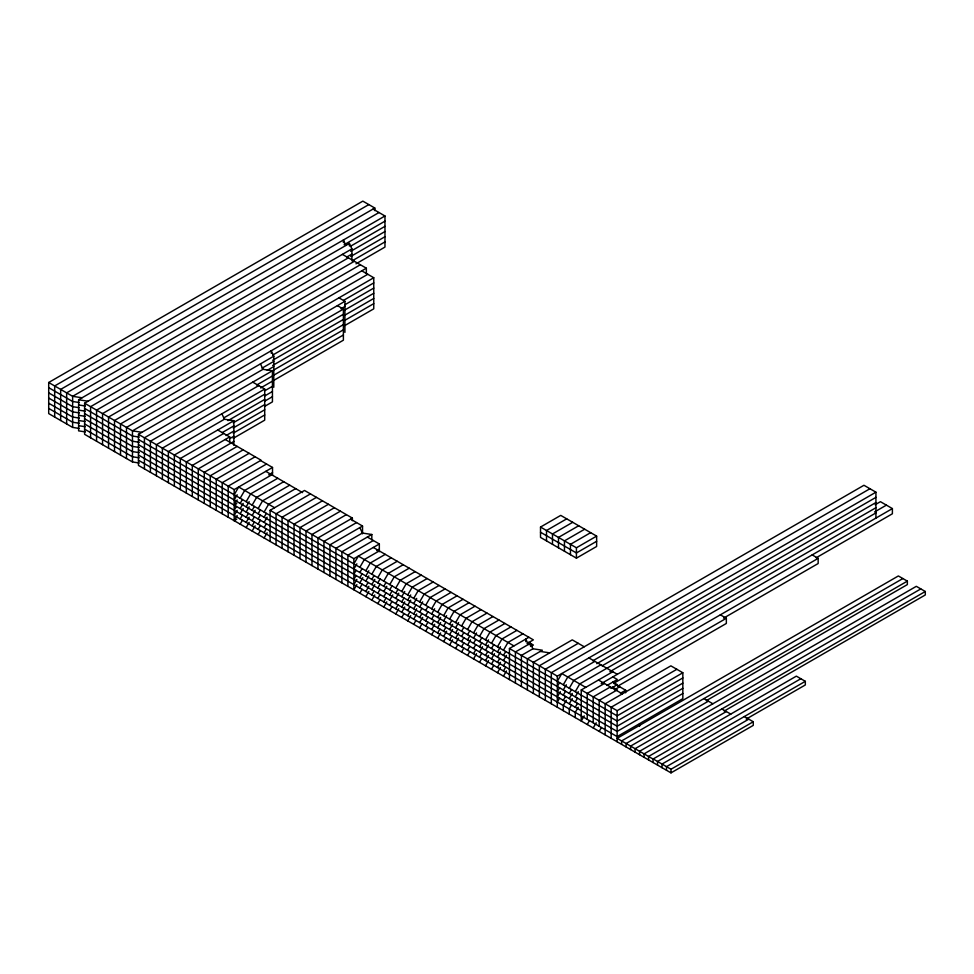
<?xml version="1.0" encoding="UTF-8"?>
<svg xmlns="http://www.w3.org/2000/svg" width="974" height="974" viewBox="0 0 974 974"><rect width="100%" height="100%" fill="white"/><g stroke="black" fill="none" stroke-linecap="round" stroke-linejoin="round"><path stroke-width="1.46" d="M234.186 494.768L238.679 487L274.583 507.722M234.186 499.954L237.181 494.768M237.181 499.954L234.186 505.141L236.767 503.643M240.176 498.225L244.669 490.458L271.758 474.813M234.186 510.315L236.439 506.431M240.176 503.412L242.416 499.528M234.186 515.502L237.181 510.315M240.176 508.586L243.171 503.412M236.767 519.191L234.186 520.688L237.181 515.502M246.154 501.683L250.647 493.903L277.748 478.271M240.176 513.773L243.171 508.586M246.154 506.87L249.149 501.683M240.176 518.959L242.416 515.063M246.154 512.044L249.149 506.87M240.176 524.134L242.416 520.25M252.144 505.141L256.625 497.361L283.726 481.716M246.154 517.231L248.407 513.347M252.144 510.315L254.384 506.431M246.154 522.405L249.149 517.231M252.144 515.502L255.139 510.315M246.154 527.591L249.149 522.405M258.122 508.586L262.615 500.819L289.716 485.174M252.144 520.688L254.384 516.792M258.122 513.773L260.375 509.889M252.144 525.863L254.384 521.979M258.122 518.959L260.375 515.063M252.144 531.049L255.139 525.863M264.112 512.044L268.593 504.276L295.694 488.631M258.122 524.134L260.375 520.25M264.112 517.231L266.352 513.347M258.122 529.32L260.375 525.436M264.112 522.405L267.107 517.231M258.122 534.507L260.375 530.611M264.112 527.591L266.352 523.708M264.112 532.778L266.352 528.882M264.112 537.952L267.107 532.778M353.866 563.861L358.347 556.093L513.931 645.908M353.866 569.047L356.861 563.861M353.866 574.234L356.107 570.338M359.844 567.318L364.337 559.551L379.3 550.907M353.866 579.408L356.107 575.524M359.844 572.505L362.097 568.609M353.866 584.595L356.861 579.408M359.844 577.679L362.097 573.796M356.861 584.595L353.866 589.769L353.866 558.686L379.336 543.979L379.336 551.747M365.834 570.776L370.315 562.996L385.278 554.364M359.844 582.866L362.839 577.679M365.834 575.951L368.829 570.776M359.844 588.053L362.097 584.157M365.834 581.137L368.829 575.951M359.844 593.227L362.097 589.343M371.812 574.234L376.305 566.454L391.268 557.822M365.834 586.324L368.075 582.428M371.812 579.408L374.065 575.524M365.834 591.498L368.829 586.324M371.812 584.595L374.807 579.408M365.834 596.685L368.829 591.498M377.802 577.679L382.283 569.912L397.246 561.28M371.812 589.769L374.807 584.595M377.802 582.866L380.043 578.982M371.812 594.956L374.065 591.072M377.802 588.053L380.043 584.157M371.812 600.142L374.807 594.956M383.78 581.137L388.273 573.369L403.224 564.725M377.802 593.227L380.043 589.343M383.78 586.324L386.021 582.428M377.802 598.413L380.043 594.53M383.78 591.498L386.775 586.324M377.802 603.588L380.043 599.704M389.77 584.595L394.251 576.815L409.214 568.183M383.78 596.685L386.021 592.801M389.77 589.769L392.011 585.885M383.78 601.871L386.021 597.975M389.77 594.956L392.011 591.072M383.78 607.046L386.775 601.871M395.748 588.053L400.241 580.273L415.192 571.641M389.77 600.142L392.753 594.956M395.748 593.227L397.989 589.343M389.77 605.317L392.011 601.433M395.748 598.413L398.743 593.227M389.77 610.503L392.011 606.619M401.738 591.498L406.219 583.73L421.182 575.098M395.748 603.588L397.989 599.704M401.738 596.685L404.721 591.498M395.748 608.774L397.989 604.891M401.738 601.871L403.979 597.975M395.748 613.961L398.743 608.774M407.716 594.956L412.209 587.188L427.16 578.544M401.738 607.046L404.721 601.871M407.716 600.142L410.711 594.956M401.738 612.232L404.721 607.046M407.716 605.317L410.711 600.142M401.738 617.406L403.979 613.523M413.707 598.413L418.187 590.634L433.15 582.002M407.716 610.503L409.957 606.619M413.707 603.588L416.689 598.413M407.716 615.69L409.957 611.794M413.707 608.774L415.947 604.891M407.716 620.864L410.711 615.69M419.684 601.871L424.177 594.091L439.128 585.459M413.707 613.961L416.689 608.774M419.684 607.046L422.679 601.871M413.707 619.135L416.689 613.961M419.684 612.232L421.925 608.348M413.707 624.322L415.947 620.438M425.662 605.317L430.155 597.549L445.118 588.905M419.684 617.406L421.925 613.523M425.662 610.503L427.915 606.619M419.684 622.593L422.679 617.406M425.662 615.69L427.915 611.794M419.684 627.78L421.925 623.884M431.652 608.774L436.145 601.007L451.096 592.362M425.662 620.864L427.915 616.98M431.652 613.961L434.648 608.774M425.662 626.051L427.915 622.167M431.652 619.135L433.893 615.251M425.662 631.225L427.915 627.341M437.63 612.232L442.123 604.452L457.086 595.82M431.652 624.322L433.893 620.438M437.63 617.406L439.883 613.523M431.652 629.508L434.648 624.322M437.63 622.593L440.625 617.406M431.652 634.683L433.893 630.799M443.62 615.69L448.101 607.91L463.064 599.278M437.63 627.78L440.625 622.593M443.62 620.864L446.616 615.69M437.63 632.954L439.883 629.07M443.62 626.051L445.861 622.167M437.63 638.14L440.625 632.954M449.598 619.135L454.091 611.368L469.054 602.723M443.62 631.225L445.861 627.341M449.598 624.322L451.851 620.438M443.62 636.412L446.616 631.225M449.598 629.508L452.593 624.322M443.62 641.598L445.861 637.702M455.589 622.593L460.069 614.825L475.032 606.181M449.598 634.683L452.593 629.508M455.589 627.78L458.584 622.593M449.598 639.869L451.851 635.985M455.589 632.954L457.829 629.07M449.598 645.044L452.593 639.869M461.566 626.051L466.059 618.271L481.022 609.639M455.589 638.14L458.584 632.954M461.566 631.225L463.819 627.341M455.589 643.327L458.584 638.14M461.566 636.412L463.819 632.528M455.589 648.501L457.829 644.618M467.557 629.508L472.037 621.729L487 613.096M461.566 641.598L463.819 637.702M467.557 634.683L469.797 630.799M461.566 646.773L463.819 642.889M467.557 639.869L469.797 635.985M461.566 651.959L463.819 648.075M473.534 632.954L478.027 625.186L492.978 616.542M467.557 645.044L470.539 639.869M473.534 638.14L476.529 632.954M467.557 650.23L469.797 646.346M473.534 643.327L475.775 639.431M467.557 655.417L469.797 651.521M479.525 636.412L484.005 628.644L498.968 620M473.534 648.501L475.775 644.618M479.525 641.598L481.765 637.702M473.534 653.688L475.775 649.804M479.525 646.773L481.765 642.889M473.534 658.862L476.529 653.688M485.502 639.869L489.995 632.089L504.946 623.457M479.525 651.959L482.507 646.773M485.502 645.044L488.498 639.869M479.525 657.146L481.765 653.25M485.502 650.23L488.498 645.044M479.525 662.32L481.765 658.436M491.493 643.327L495.973 635.547L510.936 626.915M485.502 655.417L487.743 651.521M491.493 648.501L493.733 644.618M485.502 660.591L488.498 655.417M491.493 653.688L493.733 649.804M485.502 665.778L488.498 660.591M497.471 646.773L501.963 639.005L516.914 630.361M491.493 658.862L494.475 653.688M497.471 651.959L500.466 646.773M491.493 664.049L493.733 660.165M497.471 657.146L500.466 651.959M491.493 669.235L493.733 665.339M503.461 650.23L507.941 642.463L522.904 633.818M497.471 662.32L499.711 658.436M503.461 655.417L505.701 651.521M497.471 667.507L500.466 662.32M503.461 660.591L506.443 655.417M497.471 672.681L500.466 667.507M503.461 665.778L505.701 661.894M503.461 670.952L505.701 667.068M503.461 676.139L506.443 670.952M557.311 681.325L561.791 673.545L585.727 687.364M557.311 686.5L559.551 682.616M557.311 691.686L559.551 687.802M563.289 684.771L567.781 677.003L594.87 661.358M557.311 696.873L560.293 691.686M563.289 689.957L566.284 684.771M557.311 702.047L559.551 698.163M563.289 695.144L565.541 691.248M569.279 688.228L573.759 680.461L600.861 664.816M563.289 700.318L565.541 696.434M569.279 693.415L571.519 689.531M566.284 700.318L563.289 705.505L563.289 710.691M569.279 698.589L572.262 693.415M575.257 691.686L579.749 683.918L875.93 512.908M569.279 703.776L572.262 698.589M575.257 696.873L578.252 691.686M571.519 705.066L569.279 708.962L569.279 714.137M575.257 702.047L577.497 698.163M575.257 707.234L577.497 703.35M578.252 707.234L575.257 712.408L575.257 717.595M584.23 715.866L581.247 721.052L581.247 689.957L612.829 671.719M587.225 724.51L589.465 720.614M593.215 727.955L596.198 722.781M599.193 731.413L601.433 727.529M79.381 428.45L72.636 427.403L48.7 413.585L48.7 382.502L362.839 201.131L374.807 208.034L374.807 210.627M368.829 204.589L54.678 385.947L54.678 417.042M374.807 208.034L60.668 389.405L60.668 420.5M378.996 212.527L66.646 392.863L66.646 423.958M355.985 263.82L384.974 247.079L384.974 215.985L72.636 396.321L48.7 382.502M344.126 244.754L384.974 221.171M85.359 431.908L78.614 430.861L78.614 399.766L349.374 243.451L351.906 248.894L351.906 259.267M350.713 246.13L384.974 226.345M139.209 463.003L132.476 461.956L84.604 434.319L84.604 403.224L351.906 248.894M350.713 251.316L384.974 231.532M346.659 257.112L351.906 254.08M348.388 257.842L90.582 406.682L90.582 437.776M350.713 256.491L384.974 236.719M352.028 260.922L384.974 241.893M354.378 261.288L96.572 410.139L96.572 441.222M360.356 264.745L102.55 413.585L102.55 444.68M366.346 273.39L366.346 268.203L108.54 417.042L108.54 448.137M367.782 274.278L114.518 420.5L114.518 451.595M344.893 325.499L373.76 308.831L373.76 277.736L120.508 423.958L120.508 455.041M343.579 300.345L373.76 282.923M344.918 332.39L344.918 301.295L126.486 427.403L126.486 458.498M344.893 304.765L373.76 288.097M340.973 308.758L344.918 306.481M272.647 381.029L343.396 340.182L343.396 309.087L132.476 430.861L84.604 403.224M344.893 309.951L373.76 293.284M272.647 355.108L343.396 314.273M744.294 716.56L753.267 721.746L753.267 725.374L671.001 772.869L138.454 465.414L138.454 434.319L273.791 356.18L271.271 350.725L271.271 353.318M344.893 315.138L373.76 298.47M272.647 360.295L343.396 319.448M262.043 368.148L273.791 361.366M344.893 320.312L373.76 303.644M264.575 406.414L272.44 401.872L272.44 370.777L263.004 369.316L144.432 437.776L144.432 468.859M272.647 365.481L343.396 324.634M267.266 370.315L273.791 366.541M272.44 370.777L150.422 441.222L150.422 472.317M272.647 370.656L343.396 329.821M256.698 385.047L272.44 375.964M272.647 375.842L343.396 334.995M258.719 385.607L156.4 444.68L156.4 475.775M260.642 387.956L272.44 381.138M233.224 438.337L264.709 420.159L264.709 389.064L162.39 448.137L162.39 479.232M264.575 390.866L272.44 386.325M224.044 417.724L264.709 394.251M233.857 445.313L233.857 420.695L224.41 419.234L168.368 451.595L168.368 482.678M264.575 396.053L272.44 391.499M227.977 420.634L264.709 399.425M264.575 401.227L272.44 396.686M233.857 420.695L174.358 455.041L174.358 486.136M233.224 422.789L264.709 404.612M222.218 432.602L233.857 425.882M223.716 433.454L180.336 458.498L180.336 489.593M233.224 427.963L264.709 409.786M226.09 435.536L233.857 431.056M233.224 433.15L264.709 414.973M229.706 442.086L229.706 436.912L186.326 461.956L186.326 493.051M229.974 438.483L233.857 436.242M233.857 441.417L192.304 465.414L192.304 496.497M237.181 446.409L198.294 468.859L198.294 499.954M243.171 449.866L204.272 472.317L204.272 503.412M249.149 453.312L210.262 475.775L210.262 506.87M255.139 456.769L216.24 479.232L216.24 510.315M266.547 464.001L228.208 486.136L228.208 517.231M138.454 434.319L234.186 489.593L272.525 467.459L272.525 475.227M268.69 474.849L272.525 472.633M270.09 541.41L270.09 510.315L304.497 490.458L352.369 518.095L352.369 520.688M310.487 493.903L276.08 513.773L276.08 544.868M316.465 497.361L282.058 517.231L282.058 548.325M322.455 500.819L288.048 520.688L288.048 551.771M328.433 504.276L294.026 524.134L294.026 555.229M334.423 507.722L300.016 527.591L300.016 558.686M340.401 511.18L305.994 531.049L305.994 562.132M346.391 514.637L311.984 534.495L311.984 565.59M352.369 518.095L317.962 537.952L317.962 569.047M356.557 522.588L323.952 541.41L323.952 572.505M362.535 533.813L362.535 526.033L329.93 544.868L329.93 575.951M371.812 539.681L371.812 534.495L362.377 533.046L335.908 548.313L335.908 579.408M371.812 534.495L341.898 551.771L341.898 582.866M373.359 540.521L347.876 555.229L347.876 586.324M376.792 550.627L379.336 549.153M540.521 527.056L560.732 515.392L596.636 536.114L596.636 546.475L576.425 558.151L540.521 537.417L540.521 527.056L576.425 547.778L596.636 536.114M566.722 518.838L546.511 530.513L546.511 540.874M572.7 522.295L552.489 533.959L552.489 544.332M578.69 525.753L558.479 537.417L558.479 547.778M584.668 529.211L564.457 540.874L564.457 551.235M590.658 532.656L570.447 544.332L570.447 554.693M596.636 541.301L576.425 552.964L540.521 532.242M509.439 679.596L509.439 648.501L528.882 637.276M527.08 643.497L533.375 639.869L373.31 547.461M527.384 689.957L527.384 658.862L542.348 650.23L532.912 648.769L530.38 643.315L515.416 651.959L515.416 683.054M530.854 646.505L533.375 645.044L528.59 642.28M532.912 648.769L521.407 655.417L521.407 686.5M578.252 643.315L539.352 665.778L539.352 696.873M869.952 488.729L551.321 672.681L551.321 703.776M509.439 648.501L557.311 676.139L875.93 492.187L875.93 518.095M592.862 660.798L875.93 497.361M596.806 663.696L875.93 502.547M875.163 504.715L880.423 501.683L892.391 508.586L892.391 513.773L816.175 557.773M602.078 665.839L875.93 507.722M874.579 511.959L886.401 505.141M609.858 671.707L892.391 508.586M601.214 683.614L818.16 558.358L818.16 563.532L723.572 618.149M604.428 683.48L587.225 693.415L587.225 719.323M607.009 685.44L617.309 679.499L612.829 676.906M613.778 683.261L726.348 618.271L726.348 623.457L617.711 686.183M610.418 686.938L593.215 696.873L593.215 722.781M610.868 688.399L617.309 684.673L612.829 682.092M614.448 689.787L619.671 686.767M620.426 693.245L625.661 690.225L625.661 692.818M676.857 669.296L611.161 707.234L611.161 738.329M581.247 689.957L617.139 710.691L682.835 672.754L682.835 698.662L617.139 736.6L138.454 460.227M682.835 677.941L617.139 715.866L138.454 439.493M682.835 683.115L617.139 721.052L138.454 444.68M682.835 688.301L617.139 726.227L138.454 449.866M682.835 693.488L617.139 731.413L138.454 455.041M902.861 578.544L621.631 740.91L621.631 744.367M706.284 700.683L907.354 584.595L907.354 581.137L626.124 743.503L626.124 746.961M708.39 701.183L630.604 746.096L630.604 749.554M920.807 588.917L639.577 751.283L639.577 754.728M724.23 711.044L925.3 594.956L925.3 591.498L644.07 753.864L644.07 757.322M726.348 711.556L648.562 756.457L648.562 759.915M800.835 678.732L657.535 761.473L657.535 765.101M746.169 719.104L805.328 684.953L805.328 681.325L662.016 764.054L662.016 767.682M748.787 719.153L666.508 766.648L666.508 770.276M653.043 762.508L653.043 758.88L671.001 769.241L753.267 721.746M82.072 397.782L72.636 396.321L72.636 427.403M78.614 399.766L88.062 401.227M79.381 402.542L72.636 401.495L48.7 387.676M78.614 404.953L85.359 406M79.381 407.729L72.636 406.682L48.7 392.863M78.614 410.139L85.359 411.174M79.381 412.903L72.636 411.868L48.7 398.049M78.614 415.314L85.359 416.361M79.381 418.089L72.636 417.042L48.7 403.224M78.614 420.5L85.359 421.547M141.912 432.322L132.476 430.861L132.476 461.956M79.381 423.264L72.636 422.229L48.7 408.41M78.614 425.687L85.359 426.722M139.209 437.082L132.476 436.048L84.604 408.41M139.209 442.269L132.476 441.222L84.604 413.585M139.209 447.456L132.476 446.409L84.604 418.771M139.209 452.63L132.476 451.595L84.604 423.958M139.209 457.817L132.476 456.769L84.604 429.132M540.278 651.423L549.726 652.884M875.93 492.187L863.962 485.271L545.343 669.235L545.343 700.318M373.018 209.081L384.974 215.985M342.41 254.384L366.346 268.203M907.354 581.137L898.369 575.951L617.139 738.329L653.043 759.05L796.355 676.139L805.328 681.325M925.3 591.498L916.327 586.324L635.097 748.689L635.097 752.147M361.792 270.833L373.76 277.736M812.182 554.9L818.16 558.358M338.94 297.837L344.918 301.295M337.406 305.629L343.396 309.087M720.358 614.825L726.348 618.271M252.741 382.149L264.709 389.064M682.835 672.754L670.867 665.851L605.171 703.776L605.171 734.871M703.91 698.589L712.883 703.776M721.856 708.962L730.829 714.137M217.738 429.997L229.706 436.912M225.213 439.493L261.117 460.227L222.23 482.678L222.23 513.773M584.23 646.773L572.262 639.869L533.375 662.32L533.375 693.415M260.557 460.544L272.525 467.459M350.579 519.13L362.535 526.033M265.78 471.355L302.573 492.601M588.893 657.9L617.309 674.312M367.368 537.064L379.336 543.979M613.693 683.322L625.661 690.225M612.524 687.096L617.309 689.86L599.193 700.318L599.193 726.227M598.45 680.022L622.374 693.841M270.09 510.315L353.866 558.686M345.916 245.448L343.396 239.994L343.396 242.587M528.31 644.508L525.79 639.066L525.79 641.659M359.844 527.591L362.377 533.046M260.472 363.862L263.004 369.316M221.889 413.78L224.41 419.234M671.001 769.241L671.001 772.869M639.577 723.645L639.577 726.227M617.139 710.691L617.139 741.774M576.425 547.778L576.425 558.151M557.311 676.139L557.311 707.234M530.38 643.315L530.38 645.908M349.374 243.451L349.374 246.045M273.791 356.18L273.791 387.275M234.186 489.593L234.186 520.688"/></g></svg>
